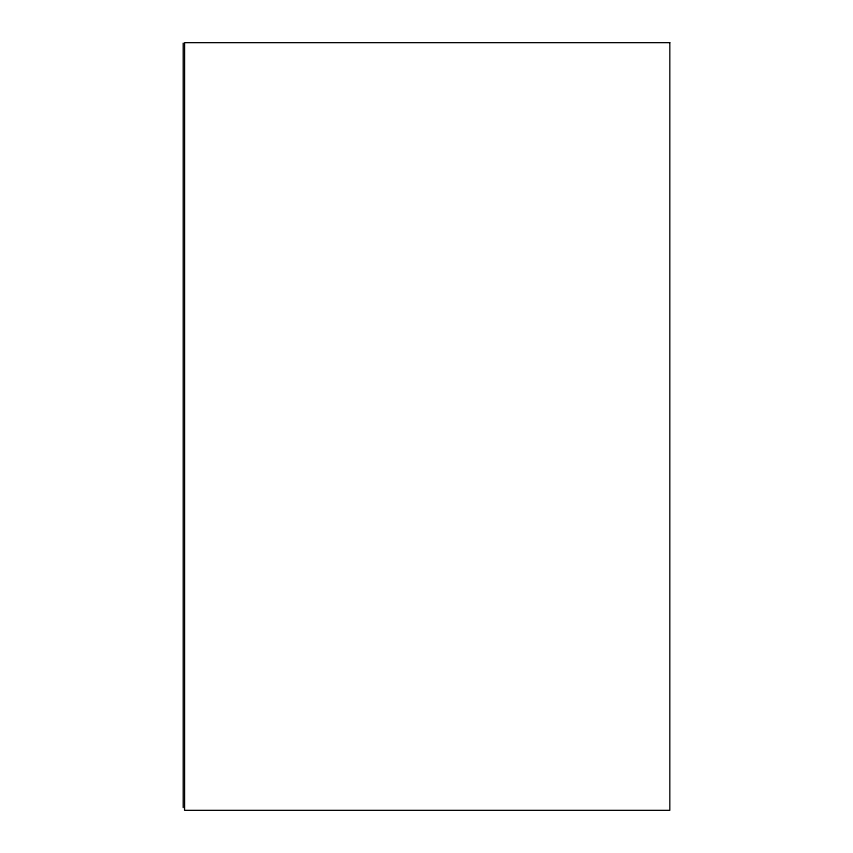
<?xml version="1.0" encoding="UTF-8"?>
<svg xmlns="http://www.w3.org/2000/svg" width="853" height="853" viewBox="0 0 853 853"><rect width="100%" height="100%" fill="white"/><g stroke="black" fill="none" stroke-linecap="round" stroke-linejoin="round"><path stroke-width="1.28" d="M183.192 43.14L183.192 807.599M669.808 42.65L184.557 42.65L184.557 810.35L669.808 810.35L669.808 42.65"/></g></svg>
